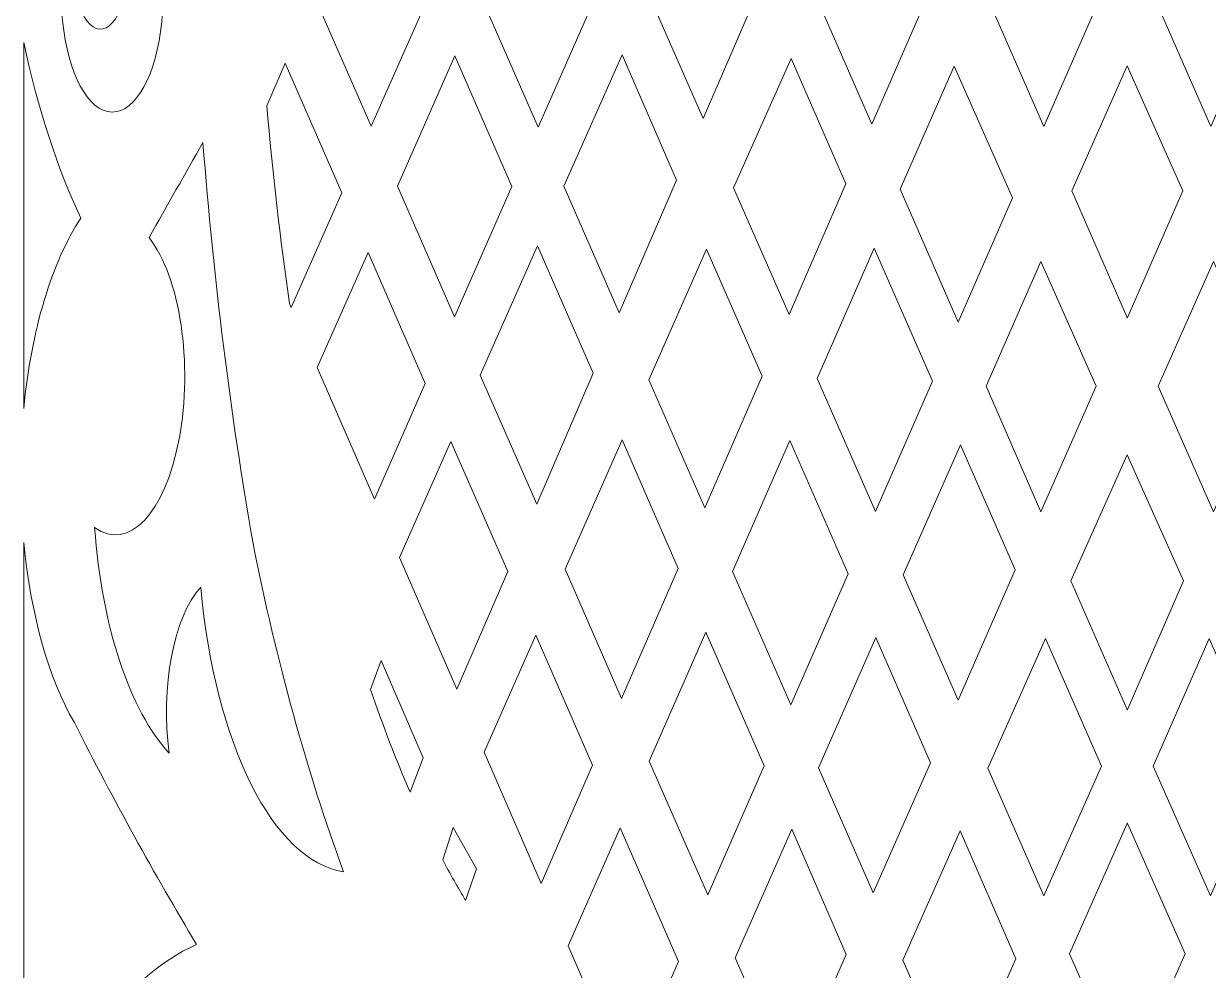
# Model space of a CAD drawing. Header units: millimetres. Extents: x 337 to 2510, y -469 to 429.
# Drawn here: x 539.48 to 588.55, y -116.65 to -77.44 of the extents above; entities that cross this region are included whole.
import ezdxf

# ---------------------------------------------------------------- set-up
doc = ezdxf.new("R2010")
doc.units = ezdxf.units.MM
doc.header["$MEASUREMENT"] = 0
doc.layers.add('Layer 1', color=7, linetype='Continuous')

msp = doc.modelspace()

# ---------------------------------------------------------------- linework, layer by layer
at = {"layer": 'Layer 1', "lineweight": 9}
for points, knots in [([(543.3815, -68.3789), (542.5765, -68.9768), (542.0465, -70.7368), (542.0905, -72.6698), (542.0905, -72.6698), (542.0905, -72.6698), (542.0905, -72.6698), (542.0905, -72.6698), (542.0905, -72.6698), (542.1345, -74.6028), (542.7415, -76.2278), (543.5695, -76.6328), (543.5695, -76.6328), (543.5695, -76.6328), (543.5695, -76.6328), (543.5695, -76.6328), (543.5695, -76.6328), (543.3475, -77.3058), (542.9965, -77.6918), (542.6275, -77.6668), (542.6275, -77.6668), (542.6275, -77.6668), (542.6275, -77.6668), (542.6275, -77.6668), (542.6275, -77.6668), (542.2585, -77.6418), (541.9175, -77.2088), (541.7135, -76.5058), (541.7135, -76.5058), (541.7135, -76.5058), (541.7135, -76.5058), (541.7135, -76.5058), (541.7135, -76.5058), (541.5995, -76.2118), (541.4105, -76.1418), (541.2615, -76.3368), (541.2615, -76.3368), (541.2615, -76.3368), (541.2615, -76.3368), (541.2615, -76.3368), (541.2615, -76.3368), (541.1115, -76.5318), (541.0425, -76.9398), (541.0955, -77.3138), (541.0955, -77.3138), (541.0955, -77.3138), (541.0955, -77.3138), (541.0955, -77.3138), (541.0955, -77.3138), (541.3045, -79.5147), (542.1555, -81.0887), (543.1415, -81.1007), (543.1415, -81.1007), (543.1415, -81.1007), (543.1415, -81.1007), (543.1415, -81.1007), (543.1415, -81.1007), (544.1274, -81.1127), (544.9844, -79.5597), (545.2044, -77.3638), (545.2044, -77.3638), (545.2044, -77.3638), (545.2044, -77.3638), (545.2044, -77.3638), (545.2044, -77.3638), (545.2984, -75.8958), (545.2534, -74.3978), (545.0724, -72.9728), (545.0724, -72.9728), (545.0724, -72.9728), (545.0724, -72.9728), (545.0724, -72.9728), (545.0724, -72.9728), (545.0724, -72.9728), (546.4154, -72.9728), (546.4154, -72.9728), (546.4154, -72.9728), (546.4154, -72.9728), (546.4154, -72.9728), (546.4154, -72.9728), (546.4154, -72.9728), (546.3734, -71.4428), (546.3494, -69.9108), (546.3434, -68.3789), (546.3434, -68.3789), (546.3434, -68.3789), (546.3434, -68.3789), (546.3434, -68.3789), (546.3434, -68.3789), (546.3494, -66.8459), (546.3734, -65.3139), (546.4154, -63.7849), (546.4154, -63.7849), (546.4154, -63.7849), (546.4154, -63.7849), (546.4154, -63.7849), (546.4154, -63.7849), (546.4154, -63.7849), (545.0724, -63.7849), (545.0724, -63.7849), (545.0724, -63.7849), (545.0724, -63.7849), (545.0724, -63.7849), (545.0724, -63.7849), (545.0724, -63.7849), (545.2534, -62.3589), (545.2984, -60.8619), (545.2044, -59.3929), (545.2044, -59.3929), (545.2044, -59.3929), (545.2044, -59.3929), (545.2044, -59.3929), (545.2044, -59.3929), (544.9844, -57.197), (544.1274, -55.644), (543.1415, -55.656), (543.1415, -55.656), (543.1415, -55.656), (543.1415, -55.656), (543.1415, -55.656), (543.1415, -55.656), (542.1555, -55.668), (541.3045, -57.242), (541.0955, -59.4429), (541.0955, -59.4429), (541.0955, -59.4429), (541.0955, -59.4429), (541.0955, -59.4429), (541.0955, -59.4429), (541.0425, -59.8179), (541.1115, -60.2249), (541.2615, -60.4199), (541.2615, -60.4199), (541.2615, -60.4199), (541.2615, -60.4199), (541.2615, -60.4199), (541.2615, -60.4199), (541.4105, -60.6149), (541.5995, -60.5449), (541.7135, -60.2509), (541.7135, -60.2509), (541.7135, -60.2509), (541.7135, -60.2509), (541.7135, -60.2509), (541.7135, -60.2509), (541.9175, -59.5479), (542.2585, -59.1149), (542.6275, -59.0899), (542.6275, -59.0899), (542.6275, -59.0899), (542.6275, -59.0899), (542.6275, -59.0899), (542.6275, -59.0899), (542.9965, -59.0649), (543.3475, -59.4509), (543.5695, -60.1249), (543.5695, -60.1249), (543.5695, -60.1249), (543.5695, -60.1249), (543.5695, -60.1249), (543.5695, -60.1249), (542.7415, -60.5289), (542.1345, -62.1539), (542.0905, -64.0869), (542.0905, -64.0869), (542.0905, -64.0869), (542.0905, -64.0869), (542.0905, -64.0869), (542.0905, -64.0869), (542.0465, -66.0199), (542.5765, -67.7799), (543.3815, -68.3789)], [0, 0, 0, 0, 0.0227273, 0.0227273, 0.0227273, 0.0227273, 0.0454545, 0.0454545, 0.0454545, 0.0454545, 0.0681818, 0.0681818, 0.0681818, 0.0681818, 0.0909091, 0.0909091, 0.0909091, 0.0909091, 0.1136364, 0.1136364, 0.1136364, 0.1136364, 0.1363636, 0.1363636, 0.1363636, 0.1363636, 0.1590909, 0.1590909, 0.1590909, 0.1590909, 0.1818182, 0.1818182, 0.1818182, 0.1818182, 0.2045455, 0.2045455, 0.2045455, 0.2045455, 0.2272727, 0.2272727, 0.2272727, 0.2272727, 0.25, 0.25, 0.25, 0.25, 0.2727273, 0.2727273, 0.2727273, 0.2727273, 0.2954545, 0.2954545, 0.2954545, 0.2954545, 0.3181818, 0.3181818, 0.3181818, 0.3181818, 0.3409091, 0.3409091, 0.3409091, 0.3409091, 0.3636364, 0.3636364, 0.3636364, 0.3636364, 0.3863636, 0.3863636, 0.3863636, 0.3863636, 0.4090909, 0.4090909, 0.4090909, 0.4090909, 0.4318182, 0.4318182, 0.4318182, 0.4318182, 0.4545455, 0.4545455, 0.4545455, 0.4545455, 0.4772727, 0.4772727, 0.4772727, 0.4772727, 0.5, 0.5, 0.5, 0.5, 0.5227273, 0.5227273, 0.5227273, 0.5227273, 0.5454545, 0.5454545, 0.5454545, 0.5454545, 0.5681818, 0.5681818, 0.5681818, 0.5681818, 0.5909091, 0.5909091, 0.5909091, 0.5909091, 0.6136364, 0.6136364, 0.6136364, 0.6136364, 0.6363636, 0.6363636, 0.6363636, 0.6363636, 0.6590909, 0.6590909, 0.6590909, 0.6590909, 0.6818182, 0.6818182, 0.6818182, 0.6818182, 0.7045455, 0.7045455, 0.7045455, 0.7045455, 0.7272727, 0.7272727, 0.7272727, 0.7272727, 0.75, 0.75, 0.75, 0.75, 0.7727273, 0.7727273, 0.7727273, 0.7727273, 0.7954545, 0.7954545, 0.7954545, 0.7954545, 0.8181818, 0.8181818, 0.8181818, 0.8181818, 0.8409091, 0.8409091, 0.8409091, 0.8409091, 0.8636364, 0.8636364, 0.8636364, 0.8636364, 0.8863636, 0.8863636, 0.8863636, 0.8863636, 0.9090909, 0.9090909, 0.9090909, 0.9090909, 0.9318182, 0.9318182, 0.9318182, 0.9318182, 0.9545455, 0.9545455, 0.9545455, 0.9545455, 1, 1, 1, 1]), ([(556.2633, -76.2928), (556.2633, -76.2928), (553.8844, -70.8298), (553.8844, -70.8298), (553.8844, -70.8298), (553.8844, -70.8298), (553.8844, -70.8298), (553.8844, -70.8298), (553.8844, -70.8298), (553.8844, -70.8298), (551.5144, -76.2828), (551.5144, -76.2828), (551.5144, -76.2828), (551.5144, -76.2828), (551.5144, -76.2828), (551.5144, -76.2828), (551.5144, -76.2828), (551.5144, -76.2828), (553.8824, -81.6907), (553.8824, -81.6907), (553.8824, -81.6907), (553.8824, -81.6907), (553.8824, -81.6907), (553.8824, -81.6907), (553.8824, -81.6907), (553.8824, -81.6907), (556.2633, -76.2928), (556.2633, -76.2928)], [0, 0, 0, 0, 0.125, 0.125, 0.125, 0.125, 0.25, 0.25, 0.25, 0.25, 0.375, 0.375, 0.375, 0.375, 0.5, 0.5, 0.5, 0.5, 0.625, 0.625, 0.625, 0.625, 0.75, 0.75, 0.75, 0.75, 1, 1, 1, 1]), ([(563.1923, -76.2668), (563.1923, -76.2668), (560.8383, -70.8648), (560.8383, -70.8648), (560.8383, -70.8648), (560.8383, -70.8648), (560.8383, -70.8648), (560.8383, -70.8648), (560.8383, -70.8648), (560.8383, -70.8648), (558.4273, -76.3258), (558.4273, -76.3258), (558.4273, -76.3258), (558.4273, -76.3258), (558.4273, -76.3258), (558.4273, -76.3258), (558.4273, -76.3258), (558.4273, -76.3258), (560.7903, -81.7247), (560.7903, -81.7247), (560.7903, -81.7247), (560.7903, -81.7247), (560.7903, -81.7247), (560.7903, -81.7247), (560.7903, -81.7247), (560.7903, -81.7247), (563.1923, -76.2668), (563.1923, -76.2668)], [0, 0, 0, 0, 0.125, 0.125, 0.125, 0.125, 0.25, 0.25, 0.25, 0.25, 0.375, 0.375, 0.375, 0.375, 0.5, 0.5, 0.5, 0.5, 0.625, 0.625, 0.625, 0.625, 0.75, 0.75, 0.75, 0.75, 1, 1, 1, 1]), ([(569.9742, -75.9268), (569.9742, -75.9268), (567.7542, -70.8638), (567.7542, -70.8638), (567.7542, -70.8638), (567.7542, -70.8638), (567.7542, -70.8638), (567.7542, -70.8638), (567.7542, -70.8638), (567.7542, -70.8638), (565.3782, -76.2298), (565.3782, -76.2298), (565.3782, -76.2298), (565.3782, -76.2298), (565.3782, -76.2298), (565.3782, -76.2298), (565.3782, -76.2298), (565.3782, -76.2298), (567.6282, -81.3637), (567.6282, -81.3637), (567.6282, -81.3637), (567.6282, -81.3637), (567.6282, -81.3637), (567.6282, -81.3637), (567.6282, -81.3637), (567.6282, -81.3637), (569.9742, -75.9268), (569.9742, -75.9268)], [0, 0, 0, 0, 0.125, 0.125, 0.125, 0.125, 0.25, 0.25, 0.25, 0.25, 0.375, 0.375, 0.375, 0.375, 0.5, 0.5, 0.5, 0.5, 0.625, 0.625, 0.625, 0.625, 0.75, 0.75, 0.75, 0.75, 1, 1, 1, 1]), ([(583.9991, -76.5368), (583.9991, -76.5368), (581.5861, -71.0878), (581.5861, -71.0878), (581.5861, -71.0878), (581.5861, -71.0878), (581.5861, -71.0878), (581.5861, -71.0878), (581.5861, -71.0878), (581.5861, -71.0878), (579.3381, -76.2118), (579.3381, -76.2118), (579.3381, -76.2118), (579.3381, -76.2118), (579.3381, -76.2118), (579.3381, -76.2118), (579.3381, -76.2118), (579.3381, -76.2118), (581.7371, -81.7077), (581.7371, -81.7077), (581.7371, -81.7077), (581.7371, -81.7077), (581.7371, -81.7077), (581.7371, -81.7077), (581.7371, -81.7077), (581.7371, -81.7077), (583.9991, -76.5368), (583.9991, -76.5368)], [0, 0, 0, 0, 0.125, 0.125, 0.125, 0.125, 0.25, 0.25, 0.25, 0.25, 0.375, 0.375, 0.375, 0.375, 0.5, 0.5, 0.5, 0.5, 0.625, 0.625, 0.625, 0.625, 0.75, 0.75, 0.75, 0.75, 1, 1, 1, 1]), ([(586.395, -76.5368), (586.395, -76.5368), (588.808, -71.0878), (588.808, -71.0878), (588.808, -71.0878), (588.808, -71.0878), (588.808, -71.0878), (588.808, -71.0878), (588.808, -71.0878), (588.808, -71.0878), (591.056, -76.2118), (591.056, -76.2118), (591.056, -76.2118), (591.056, -76.2118), (591.056, -76.2118), (591.056, -76.2118), (591.056, -76.2118), (591.056, -76.2118), (588.656, -81.7077), (588.656, -81.7077), (588.656, -81.7077), (588.656, -81.7077), (588.656, -81.7077), (588.656, -81.7077), (588.656, -81.7077), (588.656, -81.7077), (586.395, -76.5368), (586.395, -76.5368)], [0, 0, 0, 0, 0.125, 0.125, 0.125, 0.125, 0.25, 0.25, 0.25, 0.25, 0.375, 0.375, 0.375, 0.375, 0.5, 0.5, 0.5, 0.5, 0.625, 0.625, 0.625, 0.625, 0.75, 0.75, 0.75, 0.75, 1, 1, 1, 1]), ([(576.8391, -76.5138), (576.8391, -76.5138), (574.5751, -71.4098), (574.5751, -71.4098), (574.5751, -71.4098), (574.5751, -71.4098), (574.5751, -71.4098), (574.5751, -71.4098), (574.5751, -71.4098), (574.5751, -71.4098), (572.3582, -76.4178), (572.3582, -76.4178), (572.3582, -76.4178), (572.3582, -76.4178), (572.3582, -76.4178), (572.3582, -76.4178), (572.3582, -76.4178), (572.3582, -76.4178), (574.6191, -81.6067), (574.6191, -81.6067), (574.6191, -81.6067), (574.6191, -81.6067), (574.6191, -81.6067), (574.6191, -81.6067), (574.6191, -81.6067), (574.6191, -81.6067), (576.8391, -76.5138), (576.8391, -76.5138)], [0, 0, 0, 0, 0.125, 0.125, 0.125, 0.125, 0.25, 0.25, 0.25, 0.25, 0.375, 0.375, 0.375, 0.375, 0.5, 0.5, 0.5, 0.5, 0.625, 0.625, 0.625, 0.625, 0.75, 0.75, 0.75, 0.75, 1, 1, 1, 1]), ([(541.8465, -85.4917), (540.8715, -83.4177), (540.0705, -80.9557), (539.4825, -78.2248), (539.4825, -78.2248), (539.4825, -78.2248), (539.4825, -78.2248), (539.4825, -78.2248), (539.4825, -78.2248), (539.4825, -78.2248), (539.4825, -93.3786), (539.4825, -93.3786), (539.4825, -93.3786), (539.4825, -93.3786), (539.4825, -93.3786), (539.4825, -93.3786), (539.4825, -93.3786), (539.7955, -90.1516), (540.6425, -87.3257), (541.8465, -85.4917)], [0, 0, 0, 0, 0.1666667, 0.1666667, 0.1666667, 0.1666667, 0.3333333, 0.3333333, 0.3333333, 0.3333333, 0.5, 0.5, 0.5, 0.5, 0.6666667, 0.6666667, 0.6666667, 0.6666667, 1, 1, 1, 1]), ([(559.7043, -84.1917), (559.7043, -84.1917), (557.3453, -78.7757), (557.3453, -78.7757), (557.3453, -78.7757), (557.3453, -78.7757), (557.3453, -78.7757), (557.3453, -78.7757), (557.3453, -78.7757), (557.3453, -78.7757), (554.9643, -84.1657), (554.9643, -84.1657), (554.9643, -84.1657), (554.9643, -84.1657), (554.9643, -84.1657), (554.9643, -84.1657), (554.9643, -84.1657), (554.9643, -84.1657), (557.3343, -89.5786), (557.3343, -89.5786), (557.3343, -89.5786), (557.3343, -89.5786), (557.3343, -89.5786), (557.3343, -89.5786), (557.3343, -89.5786), (557.3343, -89.5786), (559.7043, -84.1917), (559.7043, -84.1917)], [0, 0, 0, 0, 0.125, 0.125, 0.125, 0.125, 0.25, 0.25, 0.25, 0.25, 0.375, 0.375, 0.375, 0.375, 0.5, 0.5, 0.5, 0.5, 0.625, 0.625, 0.625, 0.625, 0.75, 0.75, 0.75, 0.75, 1, 1, 1, 1]), ([(566.5262, -83.9177), (566.5262, -83.9177), (564.2682, -78.7367), (564.2682, -78.7367), (564.2682, -78.7367), (564.2682, -78.7367), (564.2682, -78.7367), (564.2682, -78.7367), (564.2682, -78.7367), (564.2682, -78.7367), (561.8613, -84.1727), (561.8613, -84.1727), (561.8613, -84.1727), (561.8613, -84.1727), (561.8613, -84.1727), (561.8613, -84.1727), (561.8613, -84.1727), (561.8613, -84.1727), (564.1553, -89.4126), (564.1553, -89.4126), (564.1553, -89.4126), (564.1553, -89.4126), (564.1553, -89.4126), (564.1553, -89.4126), (564.1553, -89.4126), (564.1553, -89.4126), (566.5262, -83.9177), (566.5262, -83.9177)], [0, 0, 0, 0, 0.125, 0.125, 0.125, 0.125, 0.25, 0.25, 0.25, 0.25, 0.375, 0.375, 0.375, 0.375, 0.5, 0.5, 0.5, 0.5, 0.625, 0.625, 0.625, 0.625, 0.75, 0.75, 0.75, 0.75, 1, 1, 1, 1]), ([(573.5452, -84.0707), (573.5452, -84.0707), (571.2682, -78.8797), (571.2682, -78.8797), (571.2682, -78.8797), (571.2682, -78.8797), (571.2682, -78.8797), (571.2682, -78.8797), (571.2682, -78.8797), (571.2682, -78.8797), (568.8922, -84.2477), (568.8922, -84.2477), (568.8922, -84.2477), (568.8922, -84.2477), (568.8922, -84.2477), (568.8922, -84.2477), (568.8922, -84.2477), (568.8922, -84.2477), (571.1862, -89.4806), (571.1862, -89.4806), (571.1862, -89.4806), (571.1862, -89.4806), (571.1862, -89.4806), (571.1862, -89.4806), (571.1862, -89.4806), (571.1862, -89.4806), (573.5452, -84.0707), (573.5452, -84.0707)], [0, 0, 0, 0, 0.125, 0.125, 0.125, 0.125, 0.25, 0.25, 0.25, 0.25, 0.375, 0.375, 0.375, 0.375, 0.5, 0.5, 0.5, 0.5, 0.625, 0.625, 0.625, 0.625, 0.75, 0.75, 0.75, 0.75, 1, 1, 1, 1]), ([(550.5674, -89.2036), (550.5674, -89.2036), (552.6634, -84.4537), (552.6634, -84.4537), (552.6634, -84.4537), (552.6634, -84.4537), (552.6634, -84.4537), (552.6634, -84.4537), (552.6634, -84.4537), (552.6634, -84.4537), (550.3084, -79.0807), (550.3084, -79.0807), (550.3084, -79.0807), (550.3084, -79.0807), (550.3084, -79.0807), (550.3084, -79.0807), (550.3084, -79.0807), (550.3084, -79.0807), (549.5524, -80.8407), (549.5524, -80.8407), (549.5524, -80.8407), (549.5524, -80.8407), (549.5524, -80.8407), (549.5524, -80.8407), (549.5524, -80.8407), (549.7914, -83.6117), (550.1054, -86.3457), (550.4914, -89.0286), (550.4914, -89.0286), (550.4914, -89.0286), (550.4914, -89.0286), (550.4914, -89.0286), (550.4914, -89.0286), (550.4914, -89.0286), (550.5674, -89.2036), (550.5674, -89.2036)], [0, 0, 0, 0, 0.1, 0.1, 0.1, 0.1, 0.2, 0.2, 0.2, 0.2, 0.3, 0.3, 0.3, 0.3, 0.4, 0.4, 0.4, 0.4, 0.5, 0.5, 0.5, 0.5, 0.6, 0.6, 0.6, 0.6, 0.7, 0.7, 0.7, 0.7, 0.8, 0.8, 0.8, 0.8, 1, 1, 1, 1]), ([(580.4491, -84.6527), (580.4491, -84.6527), (578.0291, -79.1957), (578.0291, -79.1957), (578.0291, -79.1957), (578.0291, -79.1957), (578.0291, -79.1957), (578.0291, -79.1957), (578.0291, -79.1957), (578.0291, -79.1957), (575.7911, -84.2957), (575.7911, -84.2957), (575.7911, -84.2957), (575.7911, -84.2957), (575.7911, -84.2957), (575.7911, -84.2957), (575.7911, -84.2957), (575.7911, -84.2957), (578.1941, -89.8086), (578.1941, -89.8086), (578.1941, -89.8086), (578.1941, -89.8086), (578.1941, -89.8086), (578.1941, -89.8086), (578.1941, -89.8086), (578.1941, -89.8086), (580.4491, -84.6527), (580.4491, -84.6527)], [0, 0, 0, 0, 0.125, 0.125, 0.125, 0.125, 0.25, 0.25, 0.25, 0.25, 0.375, 0.375, 0.375, 0.375, 0.5, 0.5, 0.5, 0.5, 0.625, 0.625, 0.625, 0.625, 0.75, 0.75, 0.75, 0.75, 1, 1, 1, 1]), ([(585.197, -79.1907), (585.197, -79.1907), (587.493, -84.3707), (587.493, -84.3707), (587.493, -84.3707), (587.493, -84.3707), (587.493, -84.3707), (587.493, -84.3707), (587.493, -84.3707), (587.493, -84.3707), (585.219, -89.5776), (585.219, -89.5776), (585.219, -89.5776), (585.219, -89.5776), (585.219, -89.5776), (585.219, -89.5776), (585.219, -89.5776), (585.219, -89.5776), (585.197, -89.6326), (585.197, -89.6326), (585.197, -89.6326), (585.197, -89.6326), (585.197, -89.6326), (585.197, -89.6326), (585.197, -89.6326), (585.197, -89.6326), (585.175, -89.5776), (585.175, -89.5776), (585.175, -89.5776), (585.175, -89.5776), (585.175, -89.5776), (585.175, -89.5776), (585.175, -89.5776), (585.175, -89.5776), (582.9011, -84.3707), (582.9011, -84.3707), (582.9011, -84.3707), (582.9011, -84.3707), (582.9011, -84.3707), (582.9011, -84.3707), (582.9011, -84.3707), (582.9011, -84.3707), (585.197, -79.1907), (585.197, -79.1907)], [0, 0, 0, 0, 0.0833333, 0.0833333, 0.0833333, 0.0833333, 0.1666667, 0.1666667, 0.1666667, 0.1666667, 0.25, 0.25, 0.25, 0.25, 0.3333333, 0.3333333, 0.3333333, 0.3333333, 0.4166667, 0.4166667, 0.4166667, 0.4166667, 0.5, 0.5, 0.5, 0.5, 0.5833333, 0.5833333, 0.5833333, 0.5833333, 0.6666667, 0.6666667, 0.6666667, 0.6666667, 0.75, 0.75, 0.75, 0.75, 0.8333333, 0.8333333, 0.8333333, 0.8333333, 1, 1, 1, 1]), ([(546.8174, -100.7875), (547.4074, -107.3005), (549.8254, -112.1174), (552.7294, -112.5674), (552.7294, -112.5674), (552.7294, -112.5674), (552.7294, -112.5674), (552.7294, -112.5674), (552.7294, -112.5674), (551.2164, -108.4445), (549.9564, -103.8705), (548.9834, -98.9705), (548.9834, -98.9705), (548.9834, -98.9705), (548.9834, -98.9705), (548.9834, -98.9705), (548.9834, -98.9705), (548.0444, -93.6116), (547.3494, -88.0467), (546.9084, -82.3637), (546.9084, -82.3637), (546.9084, -82.3637), (546.9084, -82.3637), (546.9084, -82.3637), (546.9084, -82.3637), (546.1634, -83.6737), (545.4184, -84.9857), (544.6744, -86.2997), (544.6744, -86.2997), (544.6744, -86.2997), (544.6744, -86.2997), (544.6744, -86.2997), (544.6744, -86.2997), (545.9644, -87.9347), (546.5034, -91.5346), (545.9224, -94.6326), (545.9224, -94.6326), (545.9224, -94.6326), (545.9224, -94.6326), (545.9224, -94.6326), (545.9224, -94.6326), (545.3414, -97.7306), (543.8285, -99.3215), (542.4205, -98.3146), (542.4205, -98.3146), (542.4205, -98.3146), (542.4205, -98.3146), (542.4205, -98.3146), (542.4205, -98.3146), (542.7145, -102.4025), (543.8715, -105.8975), (545.5144, -107.6535), (545.5144, -107.6535), (545.5144, -107.6535), (545.5144, -107.6535), (545.5144, -107.6535), (545.5144, -107.6535), (545.1324, -104.9415), (545.6904, -102.0045), (546.8174, -100.7875)], [0, 0, 0, 0, 0.0625, 0.0625, 0.0625, 0.0625, 0.125, 0.125, 0.125, 0.125, 0.1875, 0.1875, 0.1875, 0.1875, 0.25, 0.25, 0.25, 0.25, 0.3125, 0.3125, 0.3125, 0.3125, 0.375, 0.375, 0.375, 0.375, 0.4375, 0.4375, 0.4375, 0.4375, 0.5, 0.5, 0.5, 0.5, 0.5625, 0.5625, 0.5625, 0.5625, 0.625, 0.625, 0.625, 0.625, 0.6875, 0.6875, 0.6875, 0.6875, 0.75, 0.75, 0.75, 0.75, 0.8125, 0.8125, 0.8125, 0.8125, 0.875, 0.875, 0.875, 0.875, 1, 1, 1, 1]), ([(563.0723, -91.9226), (563.0723, -91.9226), (560.7703, -86.6377), (560.7703, -86.6377), (560.7703, -86.6377), (560.7703, -86.6377), (560.7703, -86.6377), (560.7703, -86.6377), (560.7703, -86.6377), (560.7703, -86.6377), (558.3953, -92.0026), (558.3953, -92.0026), (558.3953, -92.0026), (558.3953, -92.0026), (558.3953, -92.0026), (558.3953, -92.0026), (558.3953, -92.0026), (558.3953, -92.0026), (560.7333, -97.3446), (560.7333, -97.3446), (560.7333, -97.3446), (560.7333, -97.3446), (560.7333, -97.3446), (560.7333, -97.3446), (560.7333, -97.3446), (560.7333, -97.3446), (563.0723, -91.9226), (563.0723, -91.9226)], [0, 0, 0, 0, 0.125, 0.125, 0.125, 0.125, 0.25, 0.25, 0.25, 0.25, 0.375, 0.375, 0.375, 0.375, 0.5, 0.5, 0.5, 0.5, 0.625, 0.625, 0.625, 0.625, 0.75, 0.75, 0.75, 0.75, 1, 1, 1, 1]), ([(570.0682, -92.0456), (570.0682, -92.0456), (567.7722, -86.7777), (567.7722, -86.7777), (567.7722, -86.7777), (567.7722, -86.7777), (567.7722, -86.7777), (567.7722, -86.7777), (567.7722, -86.7777), (567.7722, -86.7777), (565.3742, -92.1976), (565.3742, -92.1976), (565.3742, -92.1976), (565.3742, -92.1976), (565.3742, -92.1976), (565.3742, -92.1976), (565.3742, -92.1976), (565.3742, -92.1976), (567.6922, -97.4956), (567.6922, -97.4956), (567.6922, -97.4956), (567.6922, -97.4956), (567.6922, -97.4956), (567.6922, -97.4956), (567.6922, -97.4956), (567.6922, -97.4956), (570.0682, -92.0456), (570.0682, -92.0456)], [0, 0, 0, 0, 0.125, 0.125, 0.125, 0.125, 0.25, 0.25, 0.25, 0.25, 0.375, 0.375, 0.375, 0.375, 0.5, 0.5, 0.5, 0.5, 0.625, 0.625, 0.625, 0.625, 0.75, 0.75, 0.75, 0.75, 1, 1, 1, 1]), ([(577.1291, -92.2436), (577.1291, -92.2436), (574.7171, -86.7437), (574.7171, -86.7437), (574.7171, -86.7437), (574.7171, -86.7437), (574.7171, -86.7437), (574.7171, -86.7437), (574.7171, -86.7437), (574.7171, -86.7437), (572.3502, -92.1366), (572.3502, -92.1366), (572.3502, -92.1366), (572.3502, -92.1366), (572.3502, -92.1366), (572.3502, -92.1366), (572.3502, -92.1366), (572.3502, -92.1366), (574.7651, -97.6466), (574.7651, -97.6466), (574.7651, -97.6466), (574.7651, -97.6466), (574.7651, -97.6466), (574.7651, -97.6466), (574.7651, -97.6466), (574.7651, -97.6466), (577.1291, -92.2436), (577.1291, -92.2436)], [0, 0, 0, 0, 0.125, 0.125, 0.125, 0.125, 0.25, 0.25, 0.25, 0.25, 0.375, 0.375, 0.375, 0.375, 0.5, 0.5, 0.5, 0.5, 0.625, 0.625, 0.625, 0.625, 0.75, 0.75, 0.75, 0.75, 1, 1, 1, 1]), ([(556.1193, -92.3396), (556.1193, -92.3396), (553.7464, -86.9247), (553.7464, -86.9247), (553.7464, -86.9247), (553.7464, -86.9247), (553.7464, -86.9247), (553.7464, -86.9247), (553.7464, -86.9247), (553.7464, -86.9247), (551.6444, -91.6856), (551.6444, -91.6856), (551.6444, -91.6856), (551.6444, -91.6856), (551.6444, -91.6856), (551.6444, -91.6856), (551.6444, -91.6856), (551.6444, -91.6856), (554.0084, -97.1356), (554.0084, -97.1356), (554.0084, -97.1356), (554.0084, -97.1356), (554.0084, -97.1356), (554.0084, -97.1356), (554.0084, -97.1356), (554.0084, -97.1356), (556.1193, -92.3396), (556.1193, -92.3396)], [0, 0, 0, 0, 0.125, 0.125, 0.125, 0.125, 0.25, 0.25, 0.25, 0.25, 0.375, 0.375, 0.375, 0.375, 0.5, 0.5, 0.5, 0.5, 0.625, 0.625, 0.625, 0.625, 0.75, 0.75, 0.75, 0.75, 1, 1, 1, 1]), ([(583.9101, -92.4536), (583.9101, -92.4536), (581.6191, -87.2897), (581.6191, -87.2897), (581.6191, -87.2897), (581.6191, -87.2897), (581.6191, -87.2897), (581.6191, -87.2897), (581.6191, -87.2897), (581.6191, -87.2897), (579.3501, -92.4596), (579.3501, -92.4596), (579.3501, -92.4596), (579.3501, -92.4596), (579.3501, -92.4596), (579.3501, -92.4596), (579.3501, -92.4596), (579.3501, -92.4596), (581.6181, -97.6636), (581.6181, -97.6636), (581.6181, -97.6636), (581.6181, -97.6636), (581.6181, -97.6636), (581.6181, -97.6636), (581.6181, -97.6636), (581.6181, -97.6636), (583.9101, -92.4536), (583.9101, -92.4536)], [0, 0, 0, 0, 0.125, 0.125, 0.125, 0.125, 0.25, 0.25, 0.25, 0.25, 0.375, 0.375, 0.375, 0.375, 0.5, 0.5, 0.5, 0.5, 0.625, 0.625, 0.625, 0.625, 0.75, 0.75, 0.75, 0.75, 1, 1, 1, 1]), ([(586.484, -92.4536), (586.484, -92.4536), (588.775, -87.2897), (588.775, -87.2897), (588.775, -87.2897), (588.775, -87.2897), (588.775, -87.2897), (588.775, -87.2897), (588.775, -87.2897), (588.775, -87.2897), (591.044, -92.4596), (591.044, -92.4596), (591.044, -92.4596), (591.044, -92.4596), (591.044, -92.4596), (591.044, -92.4596), (591.044, -92.4596), (591.044, -92.4596), (588.776, -97.6636), (588.776, -97.6636), (588.776, -97.6636), (588.776, -97.6636), (588.776, -97.6636), (588.776, -97.6636), (588.776, -97.6636), (588.776, -97.6636), (586.484, -92.4536), (586.484, -92.4536)], [0, 0, 0, 0, 0.125, 0.125, 0.125, 0.125, 0.25, 0.25, 0.25, 0.25, 0.375, 0.375, 0.375, 0.375, 0.5, 0.5, 0.5, 0.5, 0.625, 0.625, 0.625, 0.625, 0.75, 0.75, 0.75, 0.75, 1, 1, 1, 1]), ([(566.5952, -100.0115), (566.5952, -100.0115), (564.2742, -94.6826), (564.2742, -94.6826), (564.2742, -94.6826), (564.2742, -94.6826), (564.2742, -94.6826), (564.2742, -94.6826), (564.2742, -94.6826), (564.2742, -94.6826), (561.9083, -100.0285), (561.9083, -100.0285), (561.9083, -100.0285), (561.9083, -100.0285), (561.9083, -100.0285), (561.9083, -100.0285), (561.9083, -100.0285), (561.9083, -100.0285), (564.2522, -105.3855), (564.2522, -105.3855), (564.2522, -105.3855), (564.2522, -105.3855), (564.2522, -105.3855), (564.2522, -105.3855), (564.2522, -105.3855), (564.2522, -105.3855), (566.5952, -100.0115), (566.5952, -100.0115)], [0, 0, 0, 0, 0.125, 0.125, 0.125, 0.125, 0.25, 0.25, 0.25, 0.25, 0.375, 0.375, 0.375, 0.375, 0.5, 0.5, 0.5, 0.5, 0.625, 0.625, 0.625, 0.625, 0.75, 0.75, 0.75, 0.75, 1, 1, 1, 1]), ([(573.6352, -100.2315), (573.6352, -100.2315), (571.2252, -94.7016), (571.2252, -94.7016), (571.2252, -94.7016), (571.2252, -94.7016), (571.2252, -94.7016), (571.2252, -94.7016), (571.2252, -94.7016), (571.2252, -94.7016), (568.8452, -100.1275), (568.8452, -100.1275), (568.8452, -100.1275), (568.8452, -100.1275), (568.8452, -100.1275), (568.8452, -100.1275), (568.8452, -100.1275), (568.8452, -100.1275), (571.2632, -105.6525), (571.2632, -105.6525), (571.2632, -105.6525), (571.2632, -105.6525), (571.2632, -105.6525), (571.2632, -105.6525), (571.2632, -105.6525), (571.2632, -105.6525), (573.6352, -100.2315), (573.6352, -100.2315)], [0, 0, 0, 0, 0.125, 0.125, 0.125, 0.125, 0.25, 0.25, 0.25, 0.25, 0.375, 0.375, 0.375, 0.375, 0.5, 0.5, 0.5, 0.5, 0.625, 0.625, 0.625, 0.625, 0.75, 0.75, 0.75, 0.75, 1, 1, 1, 1]), ([(559.5323, -100.1285), (559.5323, -100.1285), (557.1773, -94.7536), (557.1773, -94.7536), (557.1773, -94.7536), (557.1773, -94.7536), (557.1773, -94.7536), (557.1773, -94.7536), (557.1773, -94.7536), (557.1773, -94.7536), (555.0543, -99.5475), (555.0543, -99.5475), (555.0543, -99.5475), (555.0543, -99.5475), (555.0543, -99.5475), (555.0543, -99.5475), (555.0543, -99.5475), (555.0543, -99.5475), (557.4253, -105.0115), (557.4253, -105.0115), (557.4253, -105.0115), (557.4253, -105.0115), (557.4253, -105.0115), (557.4253, -105.0115), (557.4253, -105.0115), (557.4253, -105.0115), (559.5323, -100.1285), (559.5323, -100.1285)], [0, 0, 0, 0, 0.125, 0.125, 0.125, 0.125, 0.25, 0.25, 0.25, 0.25, 0.375, 0.375, 0.375, 0.375, 0.5, 0.5, 0.5, 0.5, 0.625, 0.625, 0.625, 0.625, 0.75, 0.75, 0.75, 0.75, 1, 1, 1, 1]), ([(580.5601, -100.0675), (580.5601, -100.0675), (578.2861, -94.8826), (578.2861, -94.8826), (578.2861, -94.8826), (578.2861, -94.8826), (578.2861, -94.8826), (578.2861, -94.8826), (578.2861, -94.8826), (578.2861, -94.8826), (575.9181, -100.2765), (575.9181, -100.2765), (575.9181, -100.2765), (575.9181, -100.2765), (575.9181, -100.2765), (575.9181, -100.2765), (575.9181, -100.2765), (575.9181, -100.2765), (578.1891, -105.4575), (578.1891, -105.4575), (578.1891, -105.4575), (578.1891, -105.4575), (578.1891, -105.4575), (578.1891, -105.4575), (578.1891, -105.4575), (578.1891, -105.4575), (580.5601, -100.0675), (580.5601, -100.0675)], [0, 0, 0, 0, 0.125, 0.125, 0.125, 0.125, 0.25, 0.25, 0.25, 0.25, 0.375, 0.375, 0.375, 0.375, 0.5, 0.5, 0.5, 0.5, 0.625, 0.625, 0.625, 0.625, 0.75, 0.75, 0.75, 0.75, 1, 1, 1, 1]), ([(585.197, -95.3046), (585.197, -95.3046), (587.531, -100.5205), (587.531, -100.5205), (587.531, -100.5205), (587.531, -100.5205), (587.531, -100.5205), (587.531, -100.5205), (587.531, -100.5205), (587.531, -100.5205), (585.219, -105.8255), (585.219, -105.8255), (585.219, -105.8255), (585.219, -105.8255), (585.219, -105.8255), (585.219, -105.8255), (585.219, -105.8255), (585.219, -105.8255), (585.197, -105.8765), (585.197, -105.8765), (585.197, -105.8765), (585.197, -105.8765), (585.197, -105.8765), (585.197, -105.8765), (585.197, -105.8765), (585.197, -105.8765), (585.175, -105.8255), (585.175, -105.8255), (585.175, -105.8255), (585.175, -105.8255), (585.175, -105.8255), (585.175, -105.8255), (585.175, -105.8255), (585.175, -105.8255), (582.8631, -100.5205), (582.8631, -100.5205), (582.8631, -100.5205), (582.8631, -100.5205), (582.8631, -100.5205), (582.8631, -100.5205), (582.8631, -100.5205), (582.8631, -100.5205), (585.197, -95.3046), (585.197, -95.3046)], [0, 0, 0, 0, 0.0833333, 0.0833333, 0.0833333, 0.0833333, 0.1666667, 0.1666667, 0.1666667, 0.1666667, 0.25, 0.25, 0.25, 0.25, 0.3333333, 0.3333333, 0.3333333, 0.3333333, 0.4166667, 0.4166667, 0.4166667, 0.4166667, 0.5, 0.5, 0.5, 0.5, 0.5833333, 0.5833333, 0.5833333, 0.5833333, 0.6666667, 0.6666667, 0.6666667, 0.6666667, 0.75, 0.75, 0.75, 0.75, 0.8333333, 0.8333333, 0.8333333, 0.8333333, 1, 1, 1, 1]), ([(539.4825, -126.8663), (539.4825, -126.8663), (539.4825, -98.9345), (539.4825, -98.9345), (539.4825, -98.9345), (539.4825, -98.9345), (539.4825, -98.9345), (539.4825, -98.9345), (539.4825, -98.9345), (539.7715, -101.9115), (540.5155, -104.5555), (541.5815, -106.3915), (541.5815, -106.3915), (541.5815, -106.3915), (541.5815, -106.3915), (541.5815, -106.3915), (541.5815, -106.3915), (543.2125, -109.6114), (544.9004, -112.6764), (546.6414, -115.5794), (546.6414, -115.5794), (546.6414, -115.5794), (546.6414, -115.5794), (546.6414, -115.5794), (546.6414, -115.5794), (545.1254, -116.2514), (543.6745, -117.5334), (542.3545, -119.3653), (542.3545, -119.3653), (542.3545, -119.3653), (542.3545, -119.3653), (542.3545, -119.3653), (542.3545, -119.3653), (541.0845, -121.1373), (540.0825, -123.7543), (539.4825, -126.8663)], [0, 0, 0, 0, 0.1, 0.1, 0.1, 0.1, 0.2, 0.2, 0.2, 0.2, 0.3, 0.3, 0.3, 0.3, 0.4, 0.4, 0.4, 0.4, 0.5, 0.5, 0.5, 0.5, 0.6, 0.6, 0.6, 0.6, 0.7, 0.7, 0.7, 0.7, 0.8, 0.8, 0.8, 0.8, 1, 1, 1, 1]), ([(563.0473, -108.1505), (563.0473, -108.1505), (560.6923, -102.7755), (560.6923, -102.7755), (560.6923, -102.7755), (560.6923, -102.7755), (560.6923, -102.7755), (560.6923, -102.7755), (560.6923, -102.7755), (560.6923, -102.7755), (558.5523, -107.6095), (558.5523, -107.6095), (558.5523, -107.6095), (558.5523, -107.6095), (558.5523, -107.6095), (558.5523, -107.6095), (558.5523, -107.6095), (558.5523, -107.6095), (560.9123, -113.0484), (560.9123, -113.0484), (560.9123, -113.0484), (560.9123, -113.0484), (560.9123, -113.0484), (560.9123, -113.0484), (560.9123, -113.0484), (560.9123, -113.0484), (563.0473, -108.1505), (563.0473, -108.1505)], [0, 0, 0, 0, 0.125, 0.125, 0.125, 0.125, 0.25, 0.25, 0.25, 0.25, 0.375, 0.375, 0.375, 0.375, 0.5, 0.5, 0.5, 0.5, 0.625, 0.625, 0.625, 0.625, 0.75, 0.75, 0.75, 0.75, 1, 1, 1, 1]), ([(570.1562, -108.1845), (570.1562, -108.1845), (567.7412, -102.6415), (567.7412, -102.6415), (567.7412, -102.6415), (567.7412, -102.6415), (567.7412, -102.6415), (567.7412, -102.6415), (567.7412, -102.6415), (567.7412, -102.6415), (565.3932, -107.9925), (565.3932, -107.9925), (565.3932, -107.9925), (565.3932, -107.9925), (565.3932, -107.9925), (565.3932, -107.9925), (565.3932, -107.9925), (565.3932, -107.9925), (567.8172, -113.5304), (567.8172, -113.5304), (567.8172, -113.5304), (567.8172, -113.5304), (567.8172, -113.5304), (567.8172, -113.5304), (567.8172, -113.5304), (567.8172, -113.5304), (570.1562, -108.1845), (570.1562, -108.1845)], [0, 0, 0, 0, 0.125, 0.125, 0.125, 0.125, 0.25, 0.25, 0.25, 0.25, 0.375, 0.375, 0.375, 0.375, 0.5, 0.5, 0.5, 0.5, 0.625, 0.625, 0.625, 0.625, 0.75, 0.75, 0.75, 0.75, 1, 1, 1, 1]), ([(577.0451, -108.0585), (577.0451, -108.0585), (574.7821, -102.8645), (574.7821, -102.8645), (574.7821, -102.8645), (574.7821, -102.8645), (574.7821, -102.8645), (574.7821, -102.8645), (574.7821, -102.8645), (574.7821, -102.8645), (572.4092, -108.2705), (572.4092, -108.2705), (572.4092, -108.2705), (572.4092, -108.2705), (572.4092, -108.2705), (572.4092, -108.2705), (572.4092, -108.2705), (572.4092, -108.2705), (574.6741, -113.4474), (574.6741, -113.4474), (574.6741, -113.4474), (574.6741, -113.4474), (574.6741, -113.4474), (574.6741, -113.4474), (574.6741, -113.4474), (574.6741, -113.4474), (577.0451, -108.0585), (577.0451, -108.0585)], [0, 0, 0, 0, 0.125, 0.125, 0.125, 0.125, 0.25, 0.25, 0.25, 0.25, 0.375, 0.375, 0.375, 0.375, 0.5, 0.5, 0.5, 0.5, 0.625, 0.625, 0.625, 0.625, 0.75, 0.75, 0.75, 0.75, 1, 1, 1, 1]), ([(584.1241, -108.1955), (584.1241, -108.1955), (581.8051, -102.9065), (581.8051, -102.9065), (581.8051, -102.9065), (581.8051, -102.9065), (581.8051, -102.9065), (581.8051, -102.9065), (581.8051, -102.9065), (581.8051, -102.9065), (579.4251, -108.2755), (579.4251, -108.2755), (579.4251, -108.2755), (579.4251, -108.2755), (579.4251, -108.2755), (579.4251, -108.2755), (579.4251, -108.2755), (579.4251, -108.2755), (581.7431, -113.5644), (581.7431, -113.5644), (581.7431, -113.5644), (581.7431, -113.5644), (581.7431, -113.5644), (581.7431, -113.5644), (581.7431, -113.5644), (581.7431, -113.5644), (584.1241, -108.1955), (584.1241, -108.1955)], [0, 0, 0, 0, 0.125, 0.125, 0.125, 0.125, 0.25, 0.25, 0.25, 0.25, 0.375, 0.375, 0.375, 0.375, 0.5, 0.5, 0.5, 0.5, 0.625, 0.625, 0.625, 0.625, 0.75, 0.75, 0.75, 0.75, 1, 1, 1, 1]), ([(586.27, -108.1955), (586.27, -108.1955), (588.589, -102.9065), (588.589, -102.9065), (588.589, -102.9065), (588.589, -102.9065), (588.589, -102.9065), (588.589, -102.9065), (588.589, -102.9065), (588.589, -102.9065), (590.969, -108.2755), (590.969, -108.2755), (590.969, -108.2755), (590.969, -108.2755), (590.969, -108.2755), (590.969, -108.2755), (590.969, -108.2755), (590.969, -108.2755), (588.651, -113.5644), (588.651, -113.5644), (588.651, -113.5644), (588.651, -113.5644), (588.651, -113.5644), (588.651, -113.5644), (588.651, -113.5644), (588.651, -113.5644), (586.27, -108.1955), (586.27, -108.1955)], [0, 0, 0, 0, 0.125, 0.125, 0.125, 0.125, 0.25, 0.25, 0.25, 0.25, 0.375, 0.375, 0.375, 0.375, 0.5, 0.5, 0.5, 0.5, 0.625, 0.625, 0.625, 0.625, 0.75, 0.75, 0.75, 0.75, 1, 1, 1, 1]), ([(553.8544, -105.0195), (553.8544, -105.0195), (554.2863, -103.8165), (554.2863, -103.8165), (554.2863, -103.8165), (554.2863, -103.8165), (554.2863, -103.8165), (554.2863, -103.8165), (554.2863, -103.8165), (554.2863, -103.8165), (556.0313, -107.8555), (556.0313, -107.8555), (556.0313, -107.8555), (556.0313, -107.8555), (556.0313, -107.8555), (556.0313, -107.8555), (556.0313, -107.8555), (556.0313, -107.8555), (555.4893, -109.2674), (555.4893, -109.2674), (555.4893, -109.2674), (555.4893, -109.2674), (555.4893, -109.2674), (555.4893, -109.2674), (555.4893, -109.2674), (554.9053, -107.9325), (554.3583, -106.5135), (553.8544, -105.0195)], [0, 0, 0, 0, 0.125, 0.125, 0.125, 0.125, 0.25, 0.25, 0.25, 0.25, 0.375, 0.375, 0.375, 0.375, 0.5, 0.5, 0.5, 0.5, 0.625, 0.625, 0.625, 0.625, 0.75, 0.75, 0.75, 0.75, 1, 1, 1, 1]), ([(557.7893, -113.7594), (557.4653, -113.2204), (557.1483, -112.6584), (556.8393, -112.0744), (556.8393, -112.0744), (556.8393, -112.0744), (556.8393, -112.0744), (556.8393, -112.0744), (556.8393, -112.0744), (556.8393, -112.0744), (557.2683, -110.7334), (557.2683, -110.7334), (557.2683, -110.7334), (557.2683, -110.7334), (557.2683, -110.7334), (557.2683, -110.7334), (557.2683, -110.7334), (557.2683, -110.7334), (558.2413, -112.4494), (558.2413, -112.4494), (558.2413, -112.4494), (558.2413, -112.4494), (558.2413, -112.4494), (558.2413, -112.4494), (558.2413, -112.4494), (558.2413, -112.4494), (557.7893, -113.7594), (557.7893, -113.7594)], [0, 0, 0, 0, 0.125, 0.125, 0.125, 0.125, 0.25, 0.25, 0.25, 0.25, 0.375, 0.375, 0.375, 0.375, 0.5, 0.5, 0.5, 0.5, 0.625, 0.625, 0.625, 0.625, 0.75, 0.75, 0.75, 0.75, 1, 1, 1, 1]), ([(566.6122, -116.2854), (566.6122, -116.2854), (564.1853, -110.7474), (564.1853, -110.7474), (564.1853, -110.7474), (564.1853, -110.7474), (564.1853, -110.7474), (564.1853, -110.7474), (564.1853, -110.7474), (564.1853, -110.7474), (562.0373, -115.6424), (562.0373, -115.6424), (562.0373, -115.6424), (562.0373, -115.6424), (562.0373, -115.6424), (562.0373, -115.6424), (562.0373, -115.6424), (562.0373, -115.6424), (564.4552, -121.2163), (564.4552, -121.2163), (564.4552, -121.2163), (564.4552, -121.2163), (564.4552, -121.2163), (564.4552, -121.2163), (564.4552, -121.2163), (564.4552, -121.2163), (566.6122, -116.2854), (566.6122, -116.2854)], [0, 0, 0, 0, 0.125, 0.125, 0.125, 0.125, 0.25, 0.25, 0.25, 0.25, 0.375, 0.375, 0.375, 0.375, 0.5, 0.5, 0.5, 0.5, 0.625, 0.625, 0.625, 0.625, 0.75, 0.75, 0.75, 0.75, 1, 1, 1, 1]), ([(573.5562, -115.9904), (573.5562, -115.9904), (571.2972, -110.8034), (571.2972, -110.8034), (571.2972, -110.8034), (571.2972, -110.8034), (571.2972, -110.8034), (571.2972, -110.8034), (571.2972, -110.8034), (571.2972, -110.8034), (568.9572, -116.1334), (568.9572, -116.1334), (568.9572, -116.1334), (568.9572, -116.1334), (568.9572, -116.1334), (568.9572, -116.1334), (568.9572, -116.1334), (568.9572, -116.1334), (571.2192, -121.3023), (571.2192, -121.3023), (571.2192, -121.3023), (571.2192, -121.3023), (571.2192, -121.3023), (571.2192, -121.3023), (571.2192, -121.3023), (571.2192, -121.3023), (573.5562, -115.9904), (573.5562, -115.9904)], [0, 0, 0, 0, 0.125, 0.125, 0.125, 0.125, 0.25, 0.25, 0.25, 0.25, 0.375, 0.375, 0.375, 0.375, 0.5, 0.5, 0.5, 0.5, 0.625, 0.625, 0.625, 0.625, 0.75, 0.75, 0.75, 0.75, 1, 1, 1, 1]), ([(580.5831, -116.1774), (580.5831, -116.1774), (578.2721, -110.8744), (578.2721, -110.8744), (578.2721, -110.8744), (578.2721, -110.8744), (578.2721, -110.8744), (578.2721, -110.8744), (578.2721, -110.8744), (578.2721, -110.8744), (575.8951, -116.2364), (575.8951, -116.2364), (575.8951, -116.2364), (575.8951, -116.2364), (575.8951, -116.2364), (575.8951, -116.2364), (575.8951, -116.2364), (575.8951, -116.2364), (578.2111, -121.5273), (578.2111, -121.5273), (578.2111, -121.5273), (578.2111, -121.5273), (578.2111, -121.5273), (578.2111, -121.5273), (578.2111, -121.5273), (578.2111, -121.5273), (580.5831, -116.1774), (580.5831, -116.1774)], [0, 0, 0, 0, 0.125, 0.125, 0.125, 0.125, 0.25, 0.25, 0.25, 0.25, 0.375, 0.375, 0.375, 0.375, 0.5, 0.5, 0.5, 0.5, 0.625, 0.625, 0.625, 0.625, 0.75, 0.75, 0.75, 0.75, 1, 1, 1, 1]), ([(585.197, -121.3943), (585.197, -121.3943), (587.595, -115.9734), (587.595, -115.9734), (587.595, -115.9734), (587.595, -115.9734), (587.595, -115.9734), (587.595, -115.9734), (587.595, -115.9734), (587.595, -115.9734), (585.219, -110.5914), (585.219, -110.5914), (585.219, -110.5914), (585.219, -110.5914), (585.219, -110.5914), (585.219, -110.5914), (585.219, -110.5914), (585.219, -110.5914), (585.196, -110.5424), (585.196, -110.5424), (585.196, -110.5424), (585.196, -110.5424), (585.196, -110.5424), (585.196, -110.5424), (585.196, -110.5424), (585.196, -110.5424), (585.175, -110.5914), (585.175, -110.5914), (585.175, -110.5914), (585.175, -110.5914), (585.175, -110.5914), (585.175, -110.5914), (585.175, -110.5914), (585.175, -110.5914), (582.7991, -115.9734), (582.7991, -115.9734), (582.7991, -115.9734), (582.7991, -115.9734), (582.7991, -115.9734), (582.7991, -115.9734), (582.7991, -115.9734), (582.7991, -115.9734), (585.197, -121.3943), (585.197, -121.3943)], [0, 0, 0, 0, 0.0833333, 0.0833333, 0.0833333, 0.0833333, 0.1666667, 0.1666667, 0.1666667, 0.1666667, 0.25, 0.25, 0.25, 0.25, 0.3333333, 0.3333333, 0.3333333, 0.3333333, 0.4166667, 0.4166667, 0.4166667, 0.4166667, 0.5, 0.5, 0.5, 0.5, 0.5833333, 0.5833333, 0.5833333, 0.5833333, 0.6666667, 0.6666667, 0.6666667, 0.6666667, 0.75, 0.75, 0.75, 0.75, 0.8333333, 0.8333333, 0.8333333, 0.8333333, 1, 1, 1, 1])]:
    msp.add_open_spline(points, degree=3, knots=knots, dxfattribs=at)

doc.saveas('drawing.dxf')
